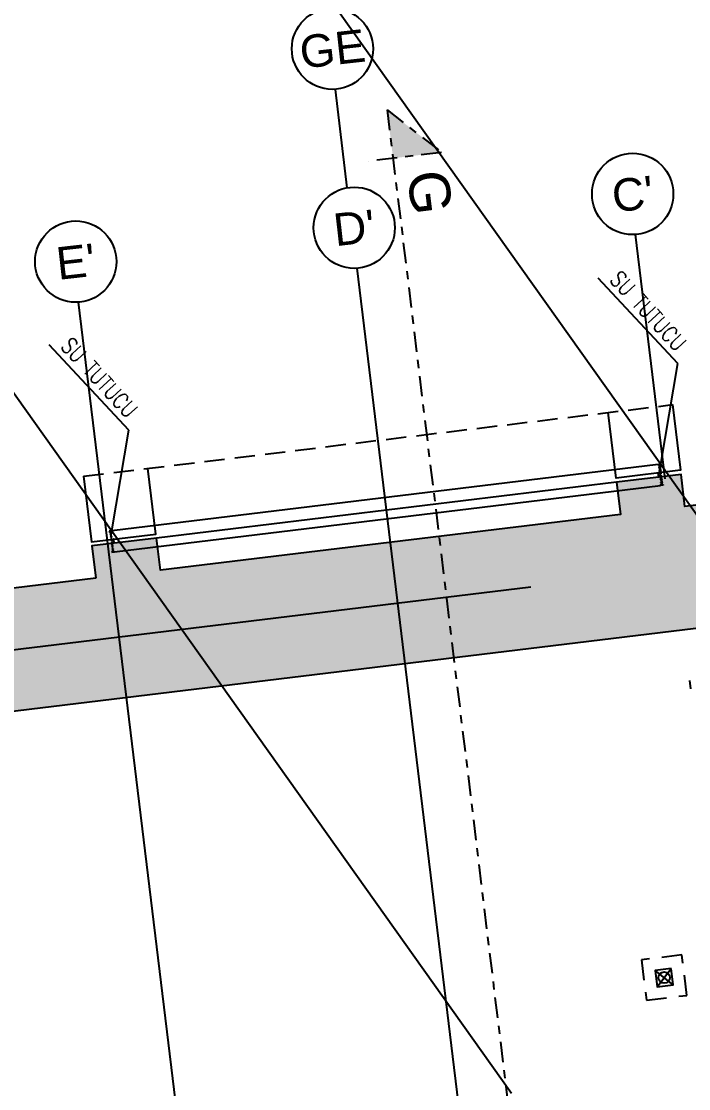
# Model space of a CAD drawing. Header units: millimetres. Extents: x 400392 to 401374, y 4543900 to 4544115.
# Drawn here: x 400451.4 to 400459.61, y 4544090.6 to 4544103.73 of the extents above; entities that cross this region are included whole.
import ezdxf
from ezdxf.enums import TextEntityAlignment as Align

# ---------------------------------------------------------------- set-up
doc = ezdxf.new("R2010")
doc.units = ezdxf.units.MM
for name, pattern in [('AKS', [3, 2.5, -0.25, 0, -0.25]), ('CENTER', [2, 1.25, -0.25, 0.25, -0.25]), ('CIZGI', [0.4, 0.25, -0.15]), ('HIDDEN', [0.375, 0.25, -0.125]), ('UUC-ST-KAL-I05-101-U-000$0$ACAD_ISO05W100', [33, 24, -3, 0, -3, 0, -3])]:
    doc.linetypes.add(name, pattern=pattern)
for name, color, linetype in [('aks prota', 2, 'AKS'), ('caks prota', 4, 'Continuous'), ('kesit tarama prota', 252, 'Continuous'), ('kiriş prota', 6, 'Continuous'), ('kolon tarama prota', 252, 'Continuous'), ('not yazısı prota', 6, 'Continuous'), ('not çizgisi prota', 4, 'Continuous'), ('perde prota', 1, 'Continuous'), ('PRT-MI-a_fit_drainage', 10, 'Continuous'), ('skesit prota', 7, 'Continuous'), ('st_s_ölçü', 4, 'Continuous'), ('taks prota', 7, 'Continuous'), ('tkesit prota', 7, 'Continuous'), ('UUC-ST-KAL-I05-101-U-000$0$st_s_su tutucu', 2, 'Continuous')]:
    doc.layers.add(name, color=color, linetype=linetype)
doc.styles.add('Arial', font='Arial.ttf')
doc.styles.add('OLCU', font='romanstw.shx')
doc.styles.add('TAKS', font='Arial Unicode.ttf')
doc.styles.add('TSIMPLEX', font='romanstw.shx')
doc.dimstyles.new('1-50', dxfattribs={"dimtxt": 10, "dimasz": 4, "dimexe": 4, "dimexo": 8, "dimgap": 4, "dimtad": 1, "dimdec": 1, "dimrnd": 0.05, "dimzin": 9, "dimdsep": 46, "dimtxsty": 'OLCU', "dimblk1": 'OBLIQUE', "dimblk2": 'OBLIQUE', "dimsah": 1, "dimcen": 2, "dimdle": 4, "dimclrd": 4, "dimclre": 4, "dimclrt": 3, "dimadec": 1, "dimazin": 0, "dimtfac": 1, "dimtdec": 1, "dimtix": 1, "dimtmove": 2, "dimatfit": 3, "dimldrblk": 'OBLIQUE', "dimfxl": 1, "dimtvp": 1, "dimtolj": 1, "dimtzin": 1, "dimarcsym": 0})

# ---------------------------------------------------------------- blocks, each defined once
blk = doc.blocks.new('_Oblique')
at = {"layer": 'st_s_ölçü', "lineweight": -2}
blk.add_line((-0.5, -0.5), (0.5, 0.5), dxfattribs=at)
blk = doc.blocks.new('YER SUZGECI_20x20')
at = {"color": 2}
blk.add_lwpolyline([(-20, 0), (0, 0), (0, 20), (-20, 20)], close=True, dxfattribs=at)
for points in [[(0, 20), (-20, 0)], [(-20, 20), (0, 0)]]:
    blk.add_lwpolyline(points, dxfattribs=at)
blk.add_circle((-10, 10), 7, dxfattribs=at)

msp = doc.modelspace()

# ---------------------------------------------------------------- hatches: boundary and pattern name
at = {"layer": 'kesit tarama prota'}
h = msp.add_hatch(color=256, dxfattribs=at)
h.dxf.hatch_style = 1
h.paths.add_polyline_path([(400456.5654046964, 4544102.114403944), (400455.8974489877, 4544102.637696569), (400455.9697805294, 4544102.042072402)])
at = {"layer": 'kolon tarama prota'}
h = msp.add_hatch(color=256, dxfattribs=at)
h.dxf.hatch_style = 1
h.paths.add_polyline_path([(400477.1315568574, 4544099.890275298), (400459.5606490038, 4544097.756495444), (400459.5124274949, 4544098.153580276), (400458.7182619944, 4544098.057137764), (400458.7664834475, 4544097.660053389), (400453.1080525783, 4544096.972903591), (400453.0598314893, 4544097.369983062), (400452.2656660443, 4544097.273540094), (400452.3138870229, 4544096.876461536), (400434.7429687753, 4544094.74268042), (400434.9237976288, 4544093.253620003), (400475.8233252931, 4544098.220386026), (400483.3804365937, 4544035.990298833), (400485.118386575, 4544034.121611849), (400484.8107421547, 4544036.654952744)])

# ---------------------------------------------------------------- linework, layer by layer
at = {"layer": 'aks prota', "ltscale": 10}
for p, q in [((400455.40743424, 4544101.679418743), (400455.2604936138, 4544102.889421828)), ((400470.2035826906, 4544008.456690839), (400458.9526784429, 4544101.103831331)), ((400465.6338517354, 4544017.468557324), (400455.5278394832, 4544100.687924969)), ((400462.2090127757, 4544017.052650962), (400452.1030005235, 4544100.272018606)), ((400432.8479693122, 4544093.757045073), (400479.2073851731, 4544099.386850227))]:
    msp.add_line(p, q, dxfattribs=at)
at = {"layer": 'caks prota', "ltscale": 0.05}
for centre in [(400455.2248224742, 4544103.388147774), (400458.9170073038, 4544101.602557277), (400455.4921683446, 4544101.186650915), (400452.0673293849, 4544100.770744553)]:
    msp.add_circle(centre, 0.5, dxfattribs=at)
at = {"layer": 'kiriş prota'}
msp.add_lwpolyline([(400458.7182619944, 4544098.057137764), (400453.0598314893, 4544097.369983062)], dxfattribs=at)
at = {"layer": 'kolon tarama prota', "linetype": 'HIDDEN'}
msp.add_lwpolyline([(400452.1615369557, 4544098.131011412), (400459.4082987006, 4544099.01104529)], dxfattribs=at)
at = {"layer": 'kolon tarama prota'}
for points in [[(400459.4082987006, 4544099.01104529), (400459.5064005619, 4544098.203215707), (400458.7122350615, 4544098.106773196), (400458.6141331452, 4544098.914603236)], [(400452.1615369557, 4544098.131011412), (400452.2596386056, 4544097.32317969), (400453.053804162, 4544097.419621745), (400452.9557025116, 4544098.227453467)]]:
    msp.add_lwpolyline(points, dxfattribs=at)
at = {"layer": 'perde prota'}
msp.add_lwpolyline([(400452.3138870229, 4544096.876461536), (400434.7429687753, 4544094.74268042), (400434.9237976288, 4544093.253620003), (400475.8233252931, 4544098.220386026), (400483.3804365937, 4544035.990298833), (400485.118386575, 4544034.121611849), (400477.1315568574, 4544099.890275298), (400459.5606490038, 4544097.756495444), (400459.5124274949, 4544098.153580276), (400458.7182619944, 4544098.057137764), (400458.7664834475, 4544097.660053389), (400453.1080525783, 4544096.972903591), (400453.0598314893, 4544097.369983062), (400452.2656660443, 4544097.273540094)], close=True, dxfattribs=at)
at = {"layer": 'PRT-MI-a_fit_drainage', "color": 2, "linetype": 'CIZGI'}
msp.add_lwpolyline([(400459.5227013687, 4544092.24097286), (400459.0263554873, 4544092.180634094), (400459.0866942517, 4544091.684288215), (400459.5830401327, 4544091.744626978)], close=True, dxfattribs=at)
at = {"layer": 'skesit prota', "linetype": 'CENTER', "ltscale": 0.2}
for p, q in [((400455.8974489877, 4544102.637696569), (400456.5654046964, 4544102.114403944)), ((400456.5654046964, 4544102.114403944), (400455.6719684461, 4544102.005906632))]:
    msp.add_line(p, q, dxfattribs=at)
msp.add_lwpolyline([(400455.8974489877, 4544102.637696569), (400463.09762603, 4544043.346834315)], dxfattribs=at)
msp.add_lwpolyline([(400455.8974489877, 4544102.637696569), (400463.09762603, 4544043.346834315)], dxfattribs=at)
at = {"layer": 'UUC-ST-KAL-I05-101-U-000$0$st_s_su tutucu', "linetype": 'UUC-ST-KAL-I05-101-U-000$0$ACAD_ISO05W100'}
for points in [[(400459.230867554, 4544098.275646133), (400452.5098443222, 4544097.459310648)], [(400452.5419075051, 4544097.201295236), (400459.2614914598, 4544098.01745594)]]:
    msp.add_lwpolyline(points, dxfattribs=at)
at = {"layer": 'UUC-ST-KAL-I05-101-U-000$0$st_s_su tutucu', "linetype": 'UUC-ST-KAL-I05-101-U-000$0$ACAD_ISO05W100', "ltscale": 0.05}
for points in [[(400459.2390652979, 4544098.164847275, 0.5773502691895264), (400459.2366602034, 4544098.163050374), (400459.2407839987, 4544098.128282655, 0.5773502691896774), (400459.2435427089, 4544098.127098233), (400459.2625149069, 4544098.141272793, -0.5773502691898074), (400459.2652736148, 4544098.14008837), (400459.270672346, 4544098.094571671), (400459.2764833476, 4544098.095260914), (400459.2769684275, 4544098.091171181), (400459.2711574282, 4544098.090481939), (400459.2750102403, 4544098.057998877), (400459.2808212414, 4544098.05868812), (400459.2813063245, 4544098.054598387), (400459.2754953243, 4544098.053909145), (400459.2779314709, 4544098.033369979), (400459.2918618042, 4544098.026294611), (400459.2924742829, 4544098.021130809), (400459.2614914598, 4544098.01745594), (400459.2608789806, 4544098.022619744), (400459.2727676677, 4544098.032757502), (400459.2703315201, 4544098.053296667), (400459.264520518, 4544098.052607425), (400459.2640354363, 4544098.056697158), (400459.2698464375, 4544098.0573864), (400459.2659936249, 4544098.08986946), (400459.2601826238, 4544098.089180219), (400459.2596975402, 4544098.093269952), (400459.2655085414, 4544098.093959194), (400459.2610527836, 4544098.131525696, 0.5773502691899163), (400459.2582940748, 4544098.13271012), (400459.2401235737, 4544098.119134525, -0.5773502691894145), (400459.2373648663, 4544098.120318947), (400459.2314729975, 4544098.169993285, -0.5773502691898413), (400459.2338780928, 4544098.171790184), (400459.2547201505, 4544098.162841866, 0.5773502691890604), (400459.2571252468, 4544098.164638767), (400459.2526694867, 4544098.202205271), (400459.2468584874, 4544098.201516029), (400459.2463734057, 4544098.205605762), (400459.2521844045, 4544098.206295004), (400459.2483315933, 4544098.238778066), (400459.2425205922, 4544098.238088824), (400459.2420355091, 4544098.242178556), (400459.2478465084, 4544098.242867798), (400459.2454103623, 4544098.263406962), (400459.2314800285, 4544098.27048233), (400459.2308675507, 4544098.275646133), (400459.2618503729, 4544098.279321002), (400459.2624628521, 4544098.274157198), (400459.250574166, 4544098.264019441), (400459.2530103126, 4544098.243480275), (400459.2588213147, 4544098.244169517), (400459.2593063968, 4544098.240079786), (400459.253495397, 4544098.239390544), (400459.2573482092, 4544098.206907481), (400459.2631592094, 4544098.207596724), (400459.263644292, 4544098.203506991), (400459.2578332913, 4544098.202817749), (400459.2632320216, 4544098.15730105, -0.5773502691892096), (400459.2608269267, 4544098.155504149)], [(400452.5284041949, 4544097.349770147, -0.5773502691895264), (400452.5311694657, 4544097.348601126), (400452.535487073, 4544097.313856944, -0.5773502691896774), (400452.5330920336, 4544097.312046659), (400452.5112786447, 4544097.32126829, 0.5773502691898074), (400452.5088836085, 4544097.319458006), (400452.5145360706, 4544097.273972118), (400452.5087290029, 4544097.273250484), (400452.5092368848, 4544097.26916352), (400452.5150439511, 4544097.269885156), (400452.5190778393, 4544097.237424084), (400452.5132707711, 4544097.236702449), (400452.5137786516, 4544097.232615484), (400452.5195857179, 4544097.233337119), (400452.5221363627, 4544097.212811858), (400452.5103043923, 4544097.202607962), (400452.5109456563, 4544097.197447655), (400452.5419075051, 4544097.201295236), (400452.541266243, 4544097.206455545), (400452.5272966707, 4544097.213453122), (400452.5247460278, 4544097.233978383), (400452.530553096, 4544097.234700019), (400452.5300452132, 4544097.238786982), (400452.5242381468, 4544097.238065347), (400452.5202042586, 4544097.270526418), (400452.5260113259, 4544097.271248054), (400452.5255034459, 4544097.275335019), (400452.5196963786, 4544097.274613383), (400452.515031206, 4544097.312154455, -0.5773502691899163), (400452.5174262426, 4544097.313964739), (400452.5383178769, 4544097.305132782, 0.5773502691894145), (400452.5407129126, 4544097.306943066), (400452.5345441382, 4544097.356583776, 0.5773502691898413), (400452.5317788664, 4544097.357752796), (400452.5136843519, 4544097.34407609, -0.5773502691890604), (400452.5109190801, 4544097.345245111), (400452.5062539089, 4544097.382786184), (400452.5120609747, 4544097.38350782), (400452.5115530933, 4544097.387594783), (400452.5057460275, 4544097.386873148), (400452.5017121383, 4544097.41933422), (400452.507519206, 4544097.420055855), (400452.5070113251, 4544097.424142818), (400452.5012042602, 4544097.423421184), (400452.4986536154, 4544097.443946443), (400452.5104855858, 4544097.45415034), (400452.5098443222, 4544097.459310648), (400452.4788824734, 4544097.455463065), (400452.479523737, 4544097.450302757), (400452.4934933074, 4544097.443305179), (400452.4960439517, 4544097.422779919), (400452.4902368835, 4544097.422058284), (400452.4907447649, 4544097.41797132), (400452.4965518308, 4544097.418692956), (400452.5005857185, 4544097.386231882), (400452.4947786531, 4544097.385510248), (400452.4952865336, 4544097.381423283), (400452.5010936009, 4544097.38214492), (400452.5067460625, 4544097.336659033, 0.5773502691892096), (400452.5095113334, 4544097.335490013)]]:
    msp.add_lwpolyline(points, format="xyb", close=True, dxfattribs=at)

# ---------------------------------------------------------------- block references
at = {"layer": 'PRT-MI-a_fit_drainage', "color": 2, "xscale": 0.01, "yscale": 0.01, "zscale": 0.01, "rotation": 186.93120627628}
msp.add_blockref('YER SUZGECI_20x20', (400459.1933608837, 4544092.049831961), dxfattribs=at)

# ---------------------------------------------------------------- texts
at = {"layer": 'not yazısı prota', "ltscale": 0.05, "style": 'TSIMPLEX', "width": 0.8}
for p in [(400458.622438197, 4544100.538544731), (400451.8704321468, 4544099.718534376)]:
    msp.add_text('SU TUTUCU', height=0.2, rotation=312.9239939495117, dxfattribs=at).set_placement(p)
at = {"layer": 'taks prota', "style": 'TAKS'}
for s, p in [('GE', (400455.2248224742, 4544103.388147774)), ("C'", (400458.9170073038, 4544101.602557277)), ("D'", (400455.4921683446, 4544101.186650915)), ("E'", (400452.0673293849, 4544100.770744553))]:
    msp.add_text(s, height=0.4, rotation=6.429161453439578, dxfattribs=at).set_placement(p, align=Align.MIDDLE_CENTER)
at = {"layer": 'tkesit prota', "style": 'Arial'}
msp.add_text('G', height=0.4999999999999999, rotation=276.9239939246917, dxfattribs=at).set_placement((400456.142797085, 4544101.861613899))

# ---------------------------------------------------------------- leaders
at = {"layer": 'not çizgisi prota'}
for points in [[(400459.2630300596, 4544098.276801229), (400459.4723353595, 4544099.515338643), (400458.4927568808, 4544100.568605751)], [(400452.511024008, 4544097.456790876), (400452.7203293089, 4544098.695328288), (400451.7407508302, 4544099.748595396)]]:
    msp.add_leader(points, dimstyle='1-50', override={"dimasz": 12, "dimgap": 4, "dimtad": 0}, dxfattribs=at)

doc.saveas('drawing.dxf')
